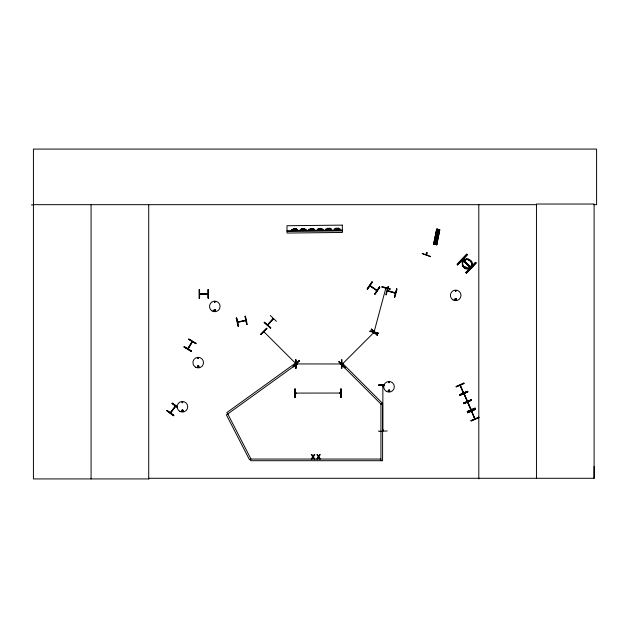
<?xml version="1.0" encoding="UTF-8"?>
<svg xmlns="http://www.w3.org/2000/svg" width="628" height="628" viewBox="0 0 628 628"><rect width="100%" height="100%" fill="white"/><g stroke="black" fill="none" stroke-linecap="round" stroke-linejoin="round"><path stroke-width="0.94" d="M593.664 204.673L596.6 204.673L596.6 149.072L33.425 149.072L33.425 478.929L148.805 478.929L148.726 478.285L594.096 478.285L594.182 466.361M466.235 268.745L462.977 266.484L462.059 262.59L464.171 259.38L468.143 258.775L471.667 261.224L472.641 265.338L470.435 268.706L465.12 268.8L462.318 265.62L462.624 261.609M465.222 268.36L462.616 265.479L462.601 261.805M463.684 392.916L463.456 392.178L463.024 392.367M467.562 401.292L467.224 400.507M468.26 402.76L467.899 401.944M470.615 408.969L471.298 409.676M474.454 418.185L475.074 418.845M187.756 348.736L188.604 348.085M264.09 331.349L264.506 332.236L263.839 331.576M295.427 363.235C297.099 363.259 294.391 362.584 296.008 363.745M466.463 268.603L463.299 266.39L462.365 262.716M369.9 285.787L376.737 290.521M370.669 286.423L370.065 285.544M376.274 290.152L376.51 289.798M377.098 290.301L376.431 289.814M382.86 386.314L382.86 385.372M182.175 402.289L182.607 402.54L182.261 402.195M197.789 358.203C199.296 356.79 197.899 359.946 197.914 357.905M214.572 301.942L215.051 301.997L214.564 302.131M388.567 382.381C389.941 380.866 389.022 384.124 388.669 382.169M389.541 390.765C387.751 392.539 389.384 388.599 389.391 391.126M455.261 290.827C456.368 292.632 455.912 289.178 455.347 291.164M455.449 290.952L455.936 291.078L455.512 290.835M455.151 299.187C456.721 301.361 455.638 297.091 455.355 299.689M456.203 299.462L455.967 298.897M170.321 412.769L170.832 411.999L171.083 412.376M466.486 259.16L470.262 260.424L471.714 262.567M462.742 261.758L466.675 259.191M382.813 385.553L383.245 385.545L382.829 386.204M383.198 386.142L383.151 385.372M383.237 430.094L382.852 430.007L383.198 430.69M436.703 229.11L433.618 244.151L436.829 244.794L439.851 229.746L436.703 229.11L433.689 244.159M433.838 244.19L436.923 229.157M437.072 229.189L433.987 244.221L437.127 229.196M434.16 244.261L437.261 229.228M437.433 229.259L434.372 244.3L437.488 229.275M434.772 243.405L437.488 230.256M434.804 244.378L435.651 244.551M435.361 243.546L435.455 244.323M435.856 244.59L439.011 229.573M439.16 229.605L436.044 244.63L439.184 229.605M436.225 244.669L439.38 229.644M436.405 244.708L439.482 229.667L436.46 244.716M436.641 244.755L439.694 229.715M273.243 318.914L272.976 318.592L267.457 324.872L268.266 324.511M272.976 318.592L272.717 319.519M369.994 331.443L370.112 330.987L378.339 333.138L378.213 333.594L370.002 331.411M374.194 331.262L374.657 331.294L374.107 331.937L385.835 288.166L385.639 288.911M374.5 331.953L374.586 331.27M385.961 288.966L386.118 288.244M390.114 289.194L390.231 288.739L382.005 286.588L381.887 287.043L390.114 289.194L381.918 286.933M388.355 286.666L386.212 294.893L385.757 294.767L387.994 286.572L388.41 286.682M388.237 291.29L388.112 290.756M394.51 292.97L395.554 292.844M394.533 297.123L396.676 288.904M462.475 262.818L464.398 259.866M426.153 254.882L426.373 254.238M426.381 254.952L426.593 254.316M191.697 342.095L192.411 341.687M197.993 358.07L198.346 358.431L198.15 357.952M471.377 262.622C472.287 264.796 470.765 268.077 467.664 268.211C463.103 264.529 465.324 269.428 465.05 267.206M170.361 412.651L170.714 412.886L175.659 406.135L170.557 412.941M175.597 406.159L174.82 406.473L175.079 406.928M472.013 265.11L471.008 267.402L467.711 268.886L464.846 267.795M463.911 393.811L467.295 401.41L463.88 393.63M474.65 418.837L475.051 418.727M237.627 321.976L245.846 320.233M245.807 320.57L237.737 322.258M341.491 364.264L341.31 363.926M340.666 393.426L339.834 393.097L340.517 393.426M184.239 346.625L183.996 347.025L191.273 351.413L191.516 351.005L184.232 346.64L191.462 351.107M188.62 339.34L188.863 338.939L196.124 343.351L195.905 343.728L188.651 339.293M187.796 348.666L192.089 341.538L188.055 348.815M192.411 341.616L188.149 348.815L192.356 341.726M311.912 459.052L313.027 457.255L314.118 459.052M317.423 459.052L318.537 457.255L319.636 459.052M311.268 459.052L312.697 456.807L311.307 454.562L311.99 454.562L313.066 456.328L314.149 454.562L314.801 454.562L313.396 456.776L314.801 459.052M316.779 459.052L318.208 456.807L316.826 454.562L317.501 454.562L318.577 456.328L319.668 454.562L320.311 454.562L318.906 456.776L320.319 459.052M341.962 364.358L342.849 363.973L342.181 364.648M373.472 332.856L373.872 333.083L374.076 332.33L342.032 364.373L342.574 363.832M371.972 281.878L367.207 288.919L367.6 289.178L372.349 282.137L371.972 281.878L367.239 288.935M367.498 289.115L372.263 282.082M370.237 285.607L369.963 285.936L376.886 290.631M379.445 286.941L374.649 293.951L375.026 294.21L379.791 287.177L379.398 286.91M374.735 294.014L379.493 286.972M374.995 294.187L379.759 287.153M172.284 403.137L177.622 407.038L172.308 403.105L172.033 403.49L177.363 407.391M170.376 412.69L175.338 405.908M173.587 415.744L173.87 415.359L167.001 410.359L166.734 410.728L173.587 415.744L166.758 410.688M214.431 301.785C216.315 301.134 213.92 303.536 214.564 301.597M214.352 310.122C216.958 310.491 212.649 310.742 215.231 310.122M197.804 366.179C197.53 368.605 199.869 365.308 197.773 366.328M181.987 410.484C184.42 409.841 181.037 412.439 182.293 410.249M388.905 382.154L389.258 382.515L388.834 382.271M460.002 385.254L463.331 393.073M467.577 402.053L470.914 409.88M471.385 411.183L474.713 419.009M199.563 293.99L208.064 294.053L199.649 294.069L199.735 293.653M200.395 294.022L200.418 293.614M199.649 293.99L208.056 293.645M296.761 363.879C297.617 364.515 295.482 364.523 296.173 363.879M340.659 363.942L340.635 364.35L341.404 363.973L296.11 363.942M296.761 363.926L296.769 364.35M295.191 393.089L296.141 393.081L295.199 393.387M340.58 393.418L339.834 393.387M270.464 328.169L270.778 327.816L264.388 322.219L264.074 322.572L270.495 328.138M273.368 318.781L267.787 325.006M467.334 254.607L457.6 264.89L467.365 254.623L466.683 253.971L456.964 264.278L457.631 264.922M457.561 264.851L467.287 254.568M463.849 260.801L463.558 261.107L469.595 266.704M463.982 261.515L464.367 261.24M466.447 273.251L465.756 272.607L475.49 262.316L476.173 262.967L466.447 273.259L476.157 262.951M260.91 334.449L266.884 328.405L266.586 328.114L260.62 334.159L260.958 334.496L266.924 328.444M293.166 366.705L299.14 360.66M299.399 360.919L293.464 366.995L293.127 366.658L299.093 360.613L299.43 360.951M339.057 361.555L338.72 361.893L344.772 367.859L345.102 367.529L339.057 361.555L345.062 367.568M342.786 364.075L342.339 364.546M373.746 333.083L374.351 332.479M267.913 324.284L268.368 324.338M382.852 430.007L383.182 430.753M466.635 259.286L470.113 260.604M388.002 291.172L387.437 290.67L395.459 293.221L387.288 290.984M466.525 259.066L462.451 261.75M466.596 263.446L466.69 264.027L466.675 263.493M245.093 320.351L244.999 320.806L245.077 320.304M456.195 386.793L463.982 383.378M460.324 386.228L460.308 385.215L463.26 392.908M462.946 392.194L463.456 392.178M459.688 394.737L467.468 391.315L459.665 394.682L459.853 395.114M459.932 394.847L467.719 391.432L467.907 391.864L460.128 395.279L459.932 394.847L467.734 391.464M459.837 395.075L467.632 391.699L467.444 391.268M460.104 395.224L467.884 391.809M464.304 393.638L463.872 393.827M471.345 399.698L463.543 403.058L463.825 403.702L471.581 400.232L471.322 399.644M463.59 403.168L471.369 399.753M463.637 403.27L471.416 399.855M463.715 403.451L471.51 400.075M463.778 403.6L471.557 400.185M467.962 402.085L467.554 402.218L470.843 409.707M470.529 409.001L471 409.001M467.263 411.536L475.066 408.176M467.413 411.882L475.192 408.467L475.019 408.067L467.24 411.489L467.428 411.921L475.208 408.506M467.444 412.4L475.223 408.985L475.412 409.417L467.632 412.832L467.444 412.4L475.239 409.024M467.609 412.777L475.388 409.362M471.801 412.125L471.691 411.152L474.69 418.821M471.055 420.634L478.826 417.196L479.015 417.628L471.236 421.043L471.047 420.611M471.094 420.721L478.874 417.306M182.544 402.807C183.721 401.229 180.746 402.564 182.638 402.721M339.795 393.034L340.69 393.089M236.222 318.082L236.685 317.988L238.452 326.301L237.988 326.395L236.261 318.074M239.433 321.866L244.206 320.845M246.765 324.535L247.228 324.433L245.462 316.12L244.999 316.222L246.765 324.535L245.108 316.198M464.382 259.937L467.993 259.364L471.118 261.57L471.95 265.204L470.011 268.172L465.215 268.266M293.614 229.432L295.812 229.141L293.614 229.157M302.107 229.338L304.305 229.047L302.107 229.063L302.115 229.691M310.609 229.244L312.807 228.953L310.601 228.969L310.609 229.597M319.103 229.157L321.3 228.867L319.103 228.882M327.596 229.063L329.802 228.773L327.596 228.788M336.098 228.969L338.296 228.671M264.105 331.427L264.655 331.969M264.404 332.181L263.846 331.694L295.945 363.683L295.396 363.141M302.107 229.079L304.305 229.047L302.107 229.063M310.601 228.984L312.807 228.953L310.601 228.969M336.09 228.71L338.296 228.678M291.722 229.448L297.594 229.385M300.215 229.361L306.095 229.299M308.717 229.267L314.589 229.204M317.211 229.173L323.082 229.11M325.704 229.079L331.584 229.016M334.206 228.992L340.078 228.93M291.722 229.722L297.601 229.66M300.223 229.636L306.095 229.573M308.717 229.542L314.589 229.479M317.211 229.448L323.09 229.385M325.712 229.361L331.584 229.291M334.206 229.267L340.078 229.204M287.035 230.641L342.378 230.044M287.043 231.504L342.386 230.908M199.649 293.7L207.97 293.645M199.115 298.096L199.586 298.096L199.539 289.594L199.06 289.602L199.155 298.096M208.088 298.041L208.559 298.033L208.504 289.539L208.033 289.539L208.088 298.041L208.088 289.539M295.969 359.868L295.498 359.875L295.553 368.369L296.024 368.369L295.953 359.868L295.969 368.369M341.938 359.868L341.467 359.868L341.522 368.369L341.993 368.361L341.899 359.868M296.086 363.973L296.856 363.965M296.856 364.264L296.173 364.358M340.635 364.271L341.404 364.264M378.755 385.396L378.755 384.925L384.415 384.893M378.755 384.964L384.415 384.933M378.755 385.278L384.422 385.247M378.755 385.341L384.422 385.341M295.372 393.426L296.047 393.089M295.286 393.387L296.055 393.379M341.192 397.485L340.714 397.485L340.721 388.991L341.137 388.983L341.192 397.485L341.098 388.983M387.256 430.957L378.762 431.365L378.755 430.894M31.4 204.909L33.425 204.901M33.425 204.673L536.453 204.673M295.286 393.089L340.509 393.05M380.937 459.052L250.651 459.052L250.651 460.709L382.585 460.709L382.585 404.063L380.937 404.063L340.878 364.005L342.048 362.835L382.107 402.893L380.937 404.063L380.937 460.709M464.147 393.513L467.53 401.206M387.547 290.607L395.452 292.789M207.295 294.03L207.287 293.559L207.295 293.99M436.609 230.68L439.38 231.253M436.397 231.701L439.176 232.274M436.083 233.224L438.862 233.797M435.801 234.582L438.58 235.155M435.494 236.104L438.265 236.678M434.152 242.651L436.923 243.224M433.603 242.989L437.3 243.75M433.579 243.107L437.276 243.868M435.173 243.593L435.612 243.68M267.693 325.116L273.306 318.804M370.088 331.105L378.331 333.154M469.367 265.958L469.045 266.296L469.336 265.989M469.995 260.62L471.338 262.598M188.683 339.246L195.96 343.626M188.494 348.085L188.07 348.038L188.447 348.155M184.02 346.994L191.297 351.374M370.135 285.591L377.028 290.254M172.064 403.435L177.434 407.297M166.946 410.437L173.799 415.453M270.276 315.499L276.453 321.34M264.349 322.258L270.739 327.863M475.6 262.425L465.78 272.638M462.82 259.435L470.89 267.183M462.695 259.56L470.827 267.245M463.754 260.769L469.799 266.484M470.419 267.677L462.169 260.118M371.266 329.347L377.31 335.313M471.754 262.59L472.036 265.189M464.225 393.599C465.16 394.329 463.59 394.722 464.539 394.18M467.805 402.791L468.198 402.627M467.334 400.554L466.902 400.743M467.884 402.022L471.236 409.542M460.308 385.215L463.652 392.736M471.691 411.152L475.035 418.766M238.593 322.172L238.271 321.748L238.436 322.109M236.63 317.996L238.436 326.301M338.351 228.223L338.366 229.636M336.09 228.616L336.098 229.322M336.019 228.247L336.035 229.667M329.849 228.317L329.865 229.73M327.596 228.71L327.604 229.416M327.518 228.341L327.533 229.754M321.355 228.411L321.371 229.824M319.095 228.796L319.103 229.51M319.024 228.435L319.04 229.848M312.862 228.498L312.877 229.919M310.53 228.521L310.546 229.942M304.36 228.592L304.376 230.005M302.029 228.616L302.044 230.036M295.866 228.686L295.882 230.099M293.535 228.71L293.551 230.123M382.86 386.228L382.86 385.459L382.86 430.777M340.784 388.991L340.831 397.485M295.537 359.875L295.592 368.369M295.05 388.991L295.105 397.485M208.465 289.539L208.52 298.041M199.421 289.594L199.469 298.096M594.096 478.285L594.096 204.029L536.453 204.029L536.453 478.285M478.803 204.673L478.803 478.929M148.718 204.673L148.718 478.929M91.076 204.673L91.076 478.929M436.421 235.5C437.331 237.855 438.187 233.695 436.421 235.5M181.688 410.539C182.622 413.46 183.957 408.475 181.688 410.539M197.475 366.391C198.409 369.311 199.743 364.326 197.475 366.391M214.054 310.177C214.988 313.105 216.322 308.12 214.054 310.177M388.292 390.569C389.227 393.489 390.569 388.504 388.292 390.569M454.97 299.132C455.904 302.052 457.247 297.075 454.97 299.132M396.621 288.888L394.415 297.091L394.871 297.217L397.077 289.006L396.621 288.888M422.244 253.555L430.235 256.452L422.244 253.555M426.663 252.464L426.09 254.144L426.875 254.411L427.44 252.731L426.663 252.464M371.556 329.048L371.219 329.386L377.271 335.36L377.601 335.022L371.556 329.048M295.733 362.913L226.81 412.62L227.783 413.954L296.699 364.256L295.733 362.913M227.823 414.048L226.355 414.802L249.457 459.68L250.925 458.927L227.823 414.048M463.833 383.049L456.069 386.503L456.242 386.903L464.029 383.48L463.833 383.049M342.323 225.122L286.98 225.727L287.059 233.051L342.401 232.454L342.323 225.122M296.102 228.678L293.3 228.71L293.315 230.131L296.118 230.099L296.102 228.678M304.596 228.592L301.793 228.623L301.809 230.036L304.611 230.005L304.596 228.592M313.097 228.498L310.295 228.529L310.311 229.942L313.113 229.911L313.097 228.498M321.591 228.404L318.789 228.435L318.804 229.848L321.607 229.824L321.591 228.404M330.085 228.309L327.282 228.341L327.298 229.762L330.1 229.73L330.085 228.309M338.586 228.223L335.784 228.254L335.799 229.667L338.602 229.636L338.586 228.223M295.168 388.991L294.697 388.991L294.791 397.493L295.223 397.485L295.168 388.991M386.377 391.393A5.307 5.307 0 0 0 394.345 386.793A5.307 5.307 0 0 0 386.377 382.193A5.307 5.307 0 0 0 386.377 391.393M388.622 391.48A0.824 0.824 0 0 0 389.855 390.765A0.824 0.824 0 0 0 388.622 390.051A0.824 0.824 0 0 0 388.622 391.48M453.063 299.949A5.299 5.299 0 0 0 461.007 295.364A5.299 5.299 0 0 0 453.063 290.772A5.299 5.299 0 0 0 453.063 299.949M455.3 300.043A0.824 0.824 0 0 0 456.532 299.336A0.824 0.824 0 0 0 455.3 298.622A0.824 0.824 0 0 0 455.3 300.043M212.146 311.001A5.299 5.299 0 0 0 220.09 306.409A5.299 5.299 0 0 0 212.146 301.817A5.299 5.299 0 0 0 212.146 311.001M214.211 310.962A0.824 0.824 0 0 0 215.585 310.593A0.824 0.824 0 0 0 214.58 309.588A0.824 0.824 0 0 0 214.211 310.962M195.567 367.207A5.299 5.299 0 0 0 203.511 362.615A5.299 5.299 0 0 0 195.567 358.023A5.299 5.299 0 0 0 195.567 367.207M197.804 367.294A0.824 0.824 0 0 0 199.037 366.587A0.824 0.824 0 0 0 197.804 365.873A0.824 0.824 0 0 0 197.804 367.294M179.773 411.356A5.299 5.299 0 0 0 187.725 406.763A5.299 5.299 0 0 0 179.773 402.179A5.299 5.299 0 0 0 179.773 411.356M181.845 411.316A0.824 0.824 0 0 0 183.219 410.947A0.824 0.824 0 0 0 182.214 409.943A0.824 0.824 0 0 0 181.845 411.316"/></g></svg>
